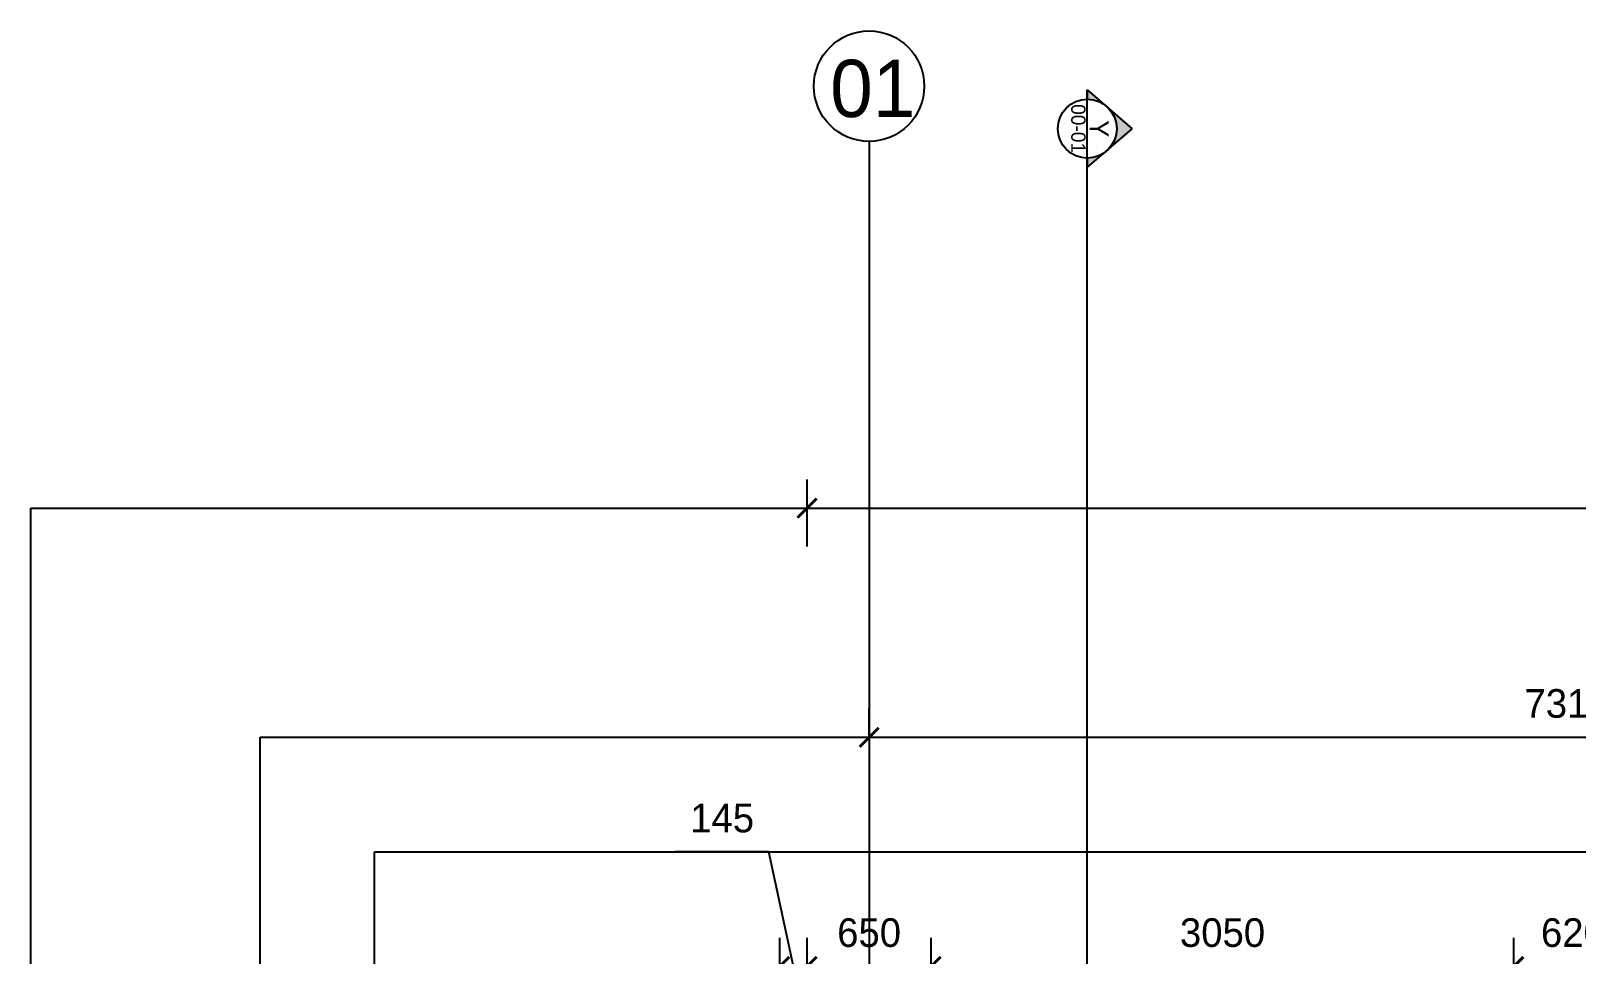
# Model space of a CAD drawing. Header units: millimetres. Extents: x 173236 to 801264, y -94969 to 615039.
# Drawn here: x 631949 to 640042, y 71962 to 76796 of the extents above; entities that cross this region are included whole.
import ezdxf
from ezdxf.enums import TextEntityAlignment as Align

# ---------------------------------------------------------------- set-up
doc = ezdxf.new("R2010")
doc.units = ezdxf.units.MM
doc.header["$MEASUREMENT"] = 0
doc.header["$PDMODE"] = 2
doc.layers.add('00-Def-points', color=7, linetype='Continuous', plot=False)
for name, color, linetype in [('VOX-A-ANNO-DIMS', 160, 'Continuous'), ('VOX-A-ANNO-GRID', 253, 'Continuous'), ('VOX-A-ANNO-GRID-LINE', 254, 'Continuous'), ('VOX-A-ANNO-SECT', 200, 'Continuous'), ('VOX-A-ANNO-SECT-LINE', 201, 'Continuous')]:
    doc.layers.add(name, color=color, linetype=linetype)
doc.styles.add('1.5 mm Rotis Annotative', font='', dxfattribs={"height": 1.5})
doc.styles.add('2 mm Rotis Annotative', font='', dxfattribs={"height": 2})
doc.styles.get('1.5 mm Rotis Annotative').set_extended_font_data('Rotis Sans Serif')
doc.styles.get('2 mm Rotis Annotative').set_extended_font_data('Rotis Sans Serif')
doc.dimstyles.new('1.5 mm Rotis Annotative', dxfattribs={"dimtxt": 1.5, "dimasz": 1, "dimexe": 1.5, "dimexo": 0, "dimgap": 1, "dimtad": 1, "dimdec": 0, "dimrnd": 5, "dimzin": 0, "dimdsep": 46, "dimtxsty": '1.5 mm Rotis Annotative', "dimblk": 'ARCHTICK', "dimcen": 0.09, "dimdle": 1, "dimadec": 0, "dimazin": 0, "dimtfac": 1, "dimtdec": 0, "dimtofl": 0, "dimtmove": 1, "dimatfit": 3, "dimfxl": 2, "dimfxlon": 1, "dimtolj": 1, "dimtzin": 0, "dimarcsym": 0})

# ---------------------------------------------------------------- blocks, each defined once
blk = doc.blocks.new('VOX-A-GRID-TAG')
at = {"layer": 'VOX-A-ANNO-GRID'}
blk.add_circle((0, 0), 1.447, dxfattribs=at)
at = {"layer": 'VOX-A-ANNO-GRID', "style": '1.5 mm Rotis Annotative'}
blk.add_attdef('O1', text='', height=1.5, dxfattribs=at).set_placement((0.097, -0.81), align=Align.CENTER)
blk = doc.blocks.new('dd')
at = {"layer": 'VOX-A-ANNO-GRID-LINE', "transparency": 33554610}
blk.add_line((704415.2, 167519.9), (704415.2, 143590.9), dxfattribs=at)
at = {"xscale": 199.8152530431017, "yscale": 199.8152530431017, "zscale": 199.8152530431017}
blk.add_blockref('VOX-A-GRID-TAG', (704414.9, 167809.1), dxfattribs=at).add_auto_attribs({'O1': '01'})
blk = doc.blocks.new('_ArchTick')
at = {"color": 0, "linetype": 'ByBlock', "const_width": 0.15}
blk.add_lwpolyline([(-0.5, -0.5), (0.5, 0.5)], dxfattribs=at)
blk = doc.blocks.new('*D474')
at = {"layer": 'Defpoints', "color": 0, "transparency": 16777216}
for p in [(636464.3, 176189.1), (643774.8, 176189.1), (643774.8, 176189.1)]:
    blk.add_point(p, dxfattribs=at)
at = {"layer": 'VOX-A-ANNO-DIMS', "color": 0, "lineweight": -2, "transparency": 16777216}
for p, q in [((636464.3, 176189.1), (636464.3, 176339.1)), ((643774.8, 176189.1), (643774.8, 176339.1)), ((636364.3, 176189.1), (643874.8, 176189.1))]:
    blk.add_line(p, q, dxfattribs=at)
at = {"layer": 'VOX-A-ANNO-DIMS', "color": 0, "lineweight": -2, "transparency": 16777216, "xscale": 100, "yscale": 100, "zscale": 100, "rotation": 180}
blk.add_blockref('_ArchTick', (636464.3, 176189.1), dxfattribs=at)
at = {"layer": 'VOX-A-ANNO-DIMS', "color": 0, "lineweight": -2, "transparency": 16777216, "xscale": 100, "yscale": 100, "zscale": 100}
blk.add_blockref('_ArchTick', (643774.8, 176189.1), dxfattribs=at)
at = {"layer": 'VOX-A-ANNO-DIMS', "color": 0, "transparency": 16777216, "insert": (640119.6, 176365.3), "char_height": 150, "attachment_point": 5, "style": '1.5 mm Rotis Annotative'}
blk.add_mtext('\\A1;7310', dxfattribs=at)
blk = doc.blocks.new('*D438')
at = {"layer": 'Defpoints', "color": 0, "transparency": 16777216}
for p in [(653173.1, 177389.1), (636139.3, 171886.3), (653173.1, 171886.3)]:
    blk.add_point(p, dxfattribs=at)
at = {"layer": 'VOX-A-ANNO-DIMS', "color": 0, "lineweight": -2, "transparency": 16777216}
for p, q in [((636139.3, 177189.1), (636139.3, 177539.1)), ((653173.1, 177189.1), (653173.1, 177539.1)), ((636039.3, 177389.1), (653273.1, 177389.1))]:
    blk.add_line(p, q, dxfattribs=at)
at = {"layer": 'VOX-A-ANNO-DIMS', "color": 0, "lineweight": -2, "transparency": 16777216, "xscale": 100, "yscale": 100, "zscale": 100, "rotation": 180}
blk.add_blockref('_ArchTick', (636139.3, 177389.1), dxfattribs=at)
at = {"layer": 'VOX-A-ANNO-DIMS', "color": 0, "lineweight": -2, "transparency": 16777216, "xscale": 100, "yscale": 100, "zscale": 100}
blk.add_blockref('_ArchTick', (653173.1, 177389.1), dxfattribs=at)
at = {"layer": 'VOX-A-ANNO-DIMS', "color": 0, "transparency": 16777216, "insert": (644656.2, 177565.3), "char_height": 150, "attachment_point": 5, "style": '1.5 mm Rotis Annotative'}
blk.add_mtext('\\A1;17035', dxfattribs=at)
blk = doc.blocks.new('*D495')
at = {"layer": 'Defpoints', "color": 0, "transparency": 16777216}
for p in [(636139.3, 174989.1), (635996.6, 171886.3), (636139.3, 171886.3)]:
    blk.add_point(p, dxfattribs=at)
at = {"layer": 'VOX-A-ANNO-DIMS', "color": 0, "lineweight": -2, "transparency": 16777216}
for p, q in [((635939.6, 175589.1), (635449.4, 175589.1)), ((636068, 174989.1), (635939.6, 175589.1)), ((635996.6, 174789.1), (635996.6, 175139.1)), ((636139.3, 174789.1), (636139.3, 175139.1)), ((635996.6, 174989.1), (635896.6, 174989.1)), ((635996.6, 174989.1), (636139.3, 174989.1)), ((636139.3, 174989.1), (636239.3, 174989.1))]:
    blk.add_line(p, q, dxfattribs=at)
at = {"layer": 'VOX-A-ANNO-DIMS', "color": 0, "lineweight": -2, "transparency": 16777216, "xscale": 100, "yscale": 100, "zscale": 100}
blk.add_blockref('_ArchTick', (635996.6, 174989.1), dxfattribs=at)
at = {"layer": 'VOX-A-ANNO-DIMS', "color": 0, "lineweight": -2, "transparency": 16777216, "xscale": 100, "yscale": 100, "zscale": 100, "rotation": 180}
blk.add_blockref('_ArchTick', (636139.3, 174989.1), dxfattribs=at)
at = {"layer": 'VOX-A-ANNO-DIMS', "color": 0, "transparency": 16777216, "insert": (635694.5, 175765.3), "char_height": 150, "attachment_point": 5, "style": '1.5 mm Rotis Annotative'}
blk.add_mtext('\\A1;145', dxfattribs=at)
blk = doc.blocks.new('*D496')
at = {"layer": 'Defpoints', "color": 0, "transparency": 16777216}
for p in [(636789.3, 174989.1), (636139.3, 171886.3), (636789.3, 171886.3)]:
    blk.add_point(p, dxfattribs=at)
at = {"layer": 'VOX-A-ANNO-DIMS', "color": 0, "lineweight": -2, "transparency": 16777216}
for p, q in [((636139.3, 174789.1), (636139.3, 175139.1)), ((636789.3, 174789.1), (636789.3, 175139.1)), ((636039.3, 174989.1), (636889.3, 174989.1))]:
    blk.add_line(p, q, dxfattribs=at)
at = {"layer": 'VOX-A-ANNO-DIMS', "color": 0, "lineweight": -2, "transparency": 16777216, "xscale": 100, "yscale": 100, "zscale": 100}
for p, rotation in [((636139.3, 174989.1), 180.00000000007), ((636789.3, 174989.1), 7.002309186710079e-11)]:
    blk.add_blockref('_ArchTick', p, dxfattribs=dict(at, rotation=rotation))
at = {"layer": 'VOX-A-ANNO-DIMS', "color": 0, "transparency": 16777216, "insert": (636464.3, 175165.3), "char_height": 150, "attachment_point": 5, "style": '1.5 mm Rotis Annotative'}
blk.add_mtext('\\A1;650', dxfattribs=at)
blk = doc.blocks.new('*D497')
at = {"layer": 'Defpoints', "color": 0, "transparency": 16777216}
for p in [(639841, 174989.1), (636789.3, 171886.3), (639841, 171886.3)]:
    blk.add_point(p, dxfattribs=at)
at = {"layer": 'VOX-A-ANNO-DIMS', "color": 0, "lineweight": -2, "transparency": 16777216}
for p, q in [((636789.3, 174789.1), (636789.3, 175139.1)), ((639841, 174789.1), (639841, 175139.1)), ((636689.3, 174989.1), (639941, 174989.1))]:
    blk.add_line(p, q, dxfattribs=at)
at = {"layer": 'VOX-A-ANNO-DIMS', "color": 0, "lineweight": -2, "transparency": 16777216, "xscale": 100, "yscale": 100, "zscale": 100}
for p, rotation in [((636789.3, 174989.1), 180.00000000007), ((639841, 174989.1), 7.002309186710079e-11)]:
    blk.add_blockref('_ArchTick', p, dxfattribs=dict(at, rotation=rotation))
at = {"layer": 'VOX-A-ANNO-DIMS', "color": 0, "transparency": 16777216, "insert": (638315.1, 175165.3), "char_height": 150, "attachment_point": 5, "style": '1.5 mm Rotis Annotative'}
blk.add_mtext('\\A1;3050', dxfattribs=at)
blk = doc.blocks.new('*D498')
at = {"layer": 'Defpoints', "color": 0, "transparency": 16777216}
for p in [(640459.2, 174989.1), (639841, 171886.3), (640459.2, 171886.3)]:
    blk.add_point(p, dxfattribs=at)
at = {"layer": 'VOX-A-ANNO-DIMS', "color": 0, "lineweight": -2, "transparency": 16777216}
for p, q in [((639841, 174789.1), (639841, 175139.1)), ((640459.2, 174789.1), (640459.2, 175139.1)), ((639741, 174989.1), (640559.2, 174989.1))]:
    blk.add_line(p, q, dxfattribs=at)
at = {"layer": 'VOX-A-ANNO-DIMS', "color": 0, "lineweight": -2, "transparency": 16777216, "xscale": 100, "yscale": 100, "zscale": 100}
for p, rotation in [((639841, 174989.1), 180.00000000007), ((640459.2, 174989.1), 7.002309186710079e-11)]:
    blk.add_blockref('_ArchTick', p, dxfattribs=dict(at, rotation=rotation))
at = {"layer": 'VOX-A-ANNO-DIMS', "color": 0, "transparency": 16777216, "insert": (640150.1, 175165.3), "char_height": 150, "attachment_point": 5, "style": '1.5 mm Rotis Annotative'}
blk.add_mtext('\\A1;620', dxfattribs=at)
blk = doc.blocks.new('DIM')
at = {"layer": '00-Def-points'}
for points in [[(632074.5, 177389.1), (657199.6, 177389.1), (657199.6, 155864.9), (632074.5, 155864.9)], [(633274.5, 176189.1), (655999.6, 176189.1), (655999.6, 157064.9), (633274.5, 157064.9)], [(633874.5, 175589.1), (655399.6, 175589.1), (655399.6, 157664.9), (633874.5, 157664.9)]]:
    blk.add_lwpolyline(points, close=True, dxfattribs=at)
at = {"layer": 'VOX-A-ANNO-DIMS'}
for p1, p2, distance, picture, middle in [((636139.3, 171886.3), (653173.1, 171886.3), 5502.8, '*D438', (644656.2, 177565.3)), ((636464.3336, 176189.1145), (643774.7696, 176189.1145), 0, '*D474', (640119.5516, 176365.3101))]:
    dim = blk.add_aligned_dim(p1=p1, p2=p2, distance=distance, dimstyle='1.5 mm Rotis Annotative', dxfattribs=at)
    dim.commit()
    dim.dimension.update_dxf_attribs({"geometry": picture, "text_midpoint": middle})
dim = blk.add_linear_dim(base=(636139.3, 174989.1), p1=(635996.6, 171886.3), p2=(636139.3, 171886.3), angle=0, dimstyle='1.5 mm Rotis Annotative', dxfattribs=at)
dim.commit()
dim.dimension.update_dxf_attribs({"geometry": '*D495', "text_midpoint": (635839.6, 175589.1), "dimtype": 129})
for base, p1, p2, picture, middle in [((636789.3, 174989.1), (636139.3, 171886.3), (636789.3, 171886.3), '*D496', (636464.3, 175165.3)), ((639841, 174989.1), (636789.3, 171886.3), (639841, 171886.3), '*D497', (638315.1, 175165.3)), ((640459.2, 174989.1), (639841, 171886.3), (640459.2, 171886.3), '*D498', (640150.1, 175165.3))]:
    dim = blk.add_linear_dim(base=base, p1=p1, p2=p2, angle=180, dimstyle='1.5 mm Rotis Annotative', dxfattribs=at)
    dim.commit()
    dim.dimension.update_dxf_attribs({"geometry": picture, "text_midpoint": middle})

msp = doc.modelspace()

# ---------------------------------------------------------------- hatches: boundary and pattern name
at = {"layer": 'VOX-A-ANNO-SECT'}
h = msp.add_hatch(color=256, dxfattribs=at)
h.dxf.hatch_style = 1
h.paths.add_polyline_path([(637580, 76165.8, -0.174767), (637481.8, 76130.4), (637481.8, 76080.5)])
h.paths.add_polyline_path([(637716.4, 76284.3), (637583.7, 76399.5, -0.446281), (637585.4, 76170.5)])
h.paths.add_polyline_path([(637581.7, 76401.3), (637481.8, 76488.1), (637481.8, 76438.1, -0.178515)])

# ---------------------------------------------------------------- linework, layer by layer
for p, q in [((637481.8, 76488.1), (637481.8, 76438.1)), ((637481.8, 76488.1), (637716.4, 76284.3)), ((637481.8, 76080.5), (637716.4, 76284.3)), ((637481.8, 76130.4), (637481.8, 76080.5))]:
    msp.add_line(p, q, dxfattribs=at)
msp.add_circle((637481.8, 76284.3), 153.9, dxfattribs=at)
at = {"layer": 'VOX-A-ANNO-SECT-LINE'}
for p, q in [((637481.8, 76438.1), (637481.8, 76488.1)), ((637481.8, 50229.6), (637481.8, 76438.1))]:
    msp.add_line(p, q, dxfattribs=at)

# ---------------------------------------------------------------- block references
msp.add_blockref('DIM', (-125, -103091.9))
at = {"layer": 'VOX-A-ANNO-GRID-LINE'}
msp.add_blockref('dd', (-68075.9, -91301.9), dxfattribs=at)

# ---------------------------------------------------------------- texts
at = {"layer": 'VOX-A-ANNO-SECT', "style": '1.5 mm Rotis Annotative'}
msp.add_attdef('00-01', (637397.7, 76413.1), '00-01', height=75, rotation=270, dxfattribs=at)
at = {"layer": 'VOX-A-ANNO-SECT', "style": '2 mm Rotis Annotative'}
msp.add_attdef('Y', text='X-1', height=100, rotation=270, dxfattribs=at).set_placement((637494.2, 76284.3), align=Align.CENTER)

doc.saveas('drawing.dxf')
